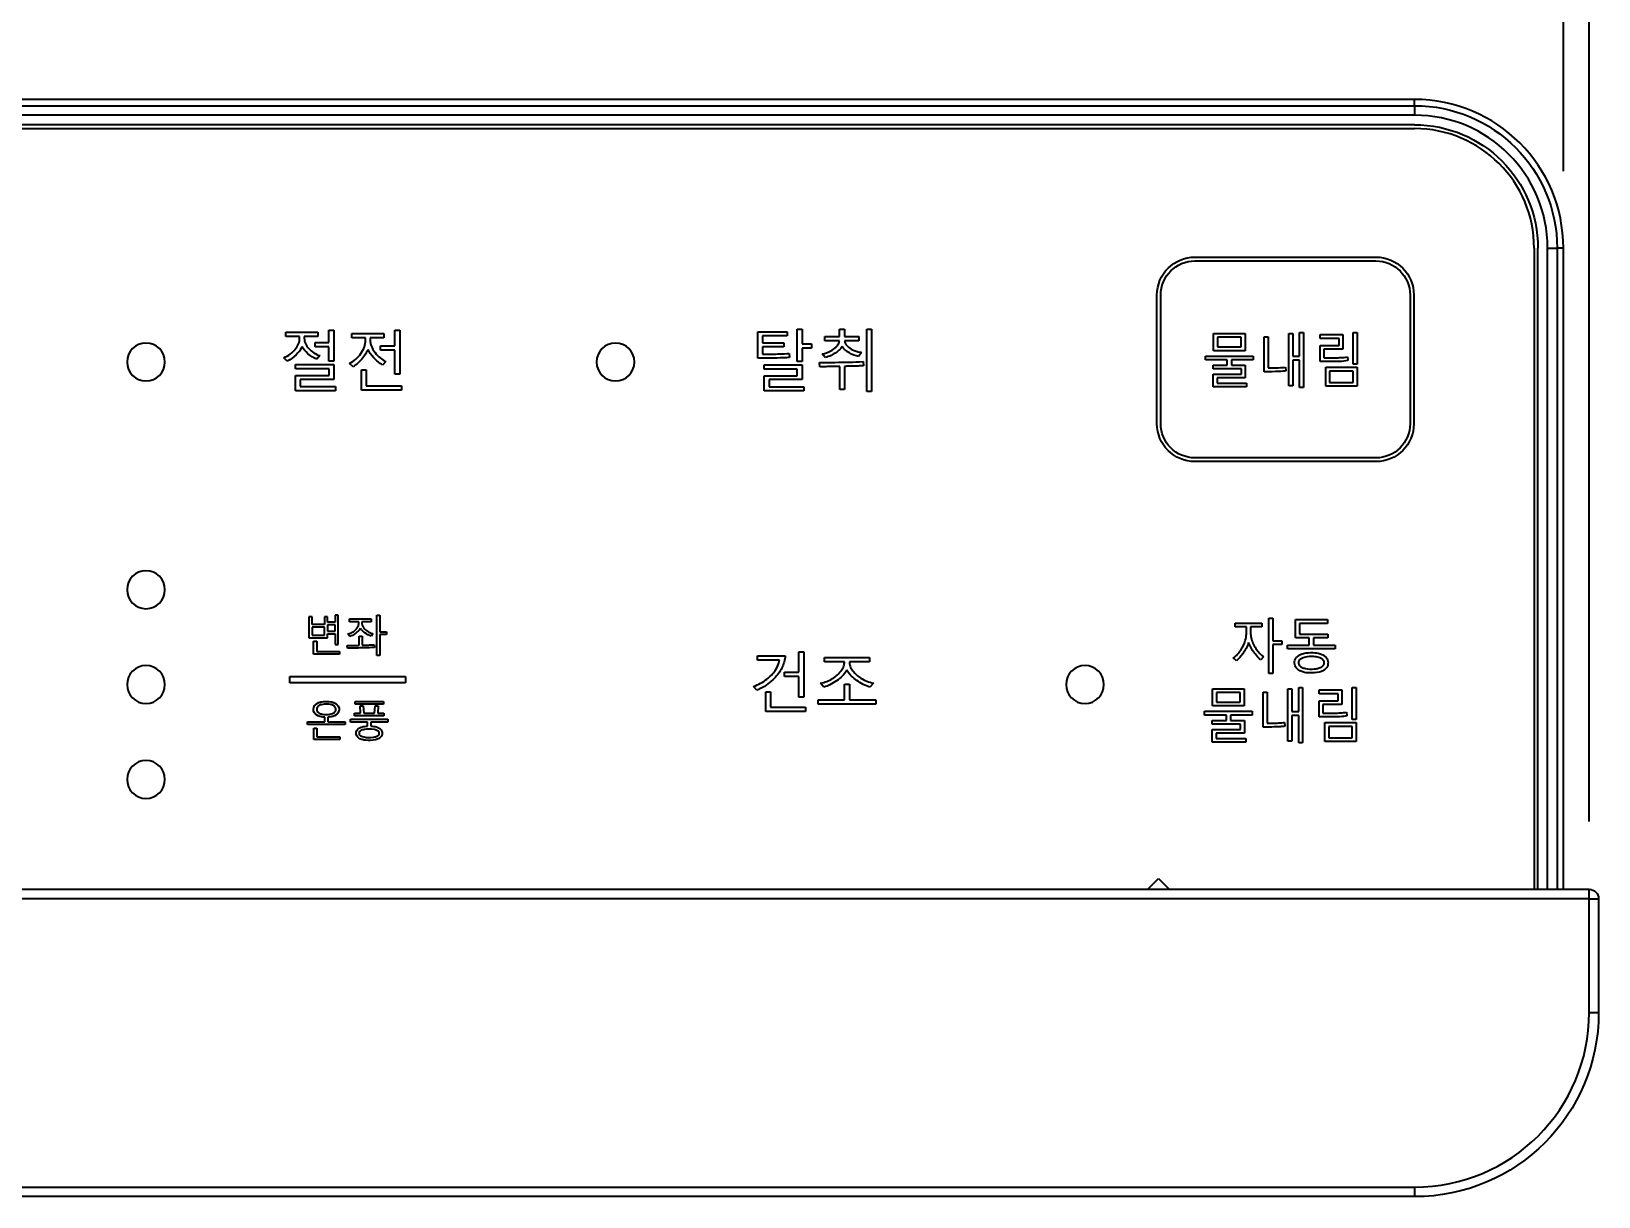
# Model space of a CAD drawing. Header units: millimetres. Extents: x 5 to 3846, y 5 to 2747.
# Drawn here: x 1508.1 to 1590.7, y 1670.7 to 1732.1 of the extents above; entities that cross this region are included whole.
import ezdxf

# ---------------------------------------------------------------- set-up
doc = ezdxf.new("R2010")
doc.units = ezdxf.units.MM
doc.layers.get('0').update_dxf_attribs({"color": 255})
doc.dimstyles.new('ISO-25', dxfattribs={"dimtxt": 2.5, "dimasz": 2.5, "dimexe": 1.25, "dimexo": 0.625, "dimtad": 1, "dimdsep": 46, "dimtxsty": 'Standard', "dimcen": 2.5, "dimadec": 0, "dimazin": 0, "dimtfac": 1, "dimtmove": 0, "dimatfit": 3, "dimfxl": 1, "dimarcsym": 0})

# ---------------------------------------------------------------- blocks, each defined once
blk = doc.blocks.new('*D200')
at = {"color": 3, "lineweight": -2, "transparency": 16777216}
for p, q in [((1358.565, 1690.481), (1358.565, 1805.516)), ((1590.215, 1690.481), (1590.215, 1805.516)), ((1374.815, 1797.391), (1573.965, 1797.391))]:
    blk.add_line(p, q, dxfattribs=at)
at = {"color": 3, "transparency": 16777216}
for points in [[(1374.815, 1800.099), (1374.815, 1794.683), (1358.565, 1797.391)], [(1573.965, 1800.099), (1573.965, 1794.683), (1590.215, 1797.391)]]:
    blk.add_solid(points, dxfattribs=at)
at = {"layer": 'DEFPOINTS', "color": 0, "transparency": 16777216}
for p in [(1590.215, 1797.391), (1358.565, 1686.418), (1590.215, 1686.418)]:
    blk.add_point(p, dxfattribs=at)
at = {"color": 3, "transparency": 16777216, "insert": (1474.39, 1813.641), "char_height": 19.5, "attachment_point": 5}
blk.add_mtext('232', dxfattribs=at)
blk = doc.blocks.new('*D201')
at = {"color": 3, "lineweight": -2, "transparency": 16777216}
for p, q in [((1359.925, 1724.768), (1359.925, 1767.755)), ((1588.855, 1724.768), (1588.855, 1767.755)), ((1376.175, 1759.63), (1572.605, 1759.63))]:
    blk.add_line(p, q, dxfattribs=at)
at = {"color": 3, "transparency": 16777216}
for points in [[(1376.175, 1762.338), (1376.175, 1756.921), (1359.925, 1759.63)], [(1572.605, 1762.338), (1572.605, 1756.921), (1588.855, 1759.63)]]:
    blk.add_solid(points, dxfattribs=at)
at = {"layer": 'DEFPOINTS', "color": 0, "transparency": 16777216}
for p in [(1588.855, 1759.63), (1359.925, 1720.706), (1588.855, 1720.706)]:
    blk.add_point(p, dxfattribs=at)
at = {"color": 3, "transparency": 16777216, "insert": (1474.39, 1775.88), "char_height": 19.5, "attachment_point": 5}
blk.add_mtext('229', dxfattribs=at)

msp = doc.modelspace()

# ---------------------------------------------------------------- linework, layer by layer
at = {"linetype": 'Continuous'}
for p, q in [((1581.015, 1728.546), (1367.765, 1728.546)), ((1581.015, 1728.214), (1581.015, 1728.546)), ((1367.765, 1728.214), (1581.015, 1728.214)), ((1581.015, 1727.714), (1367.765, 1727.714)), ((1581.015, 1728.214), (1581.015, 1727.714)), ((1581.015, 1727.206), (1367.765, 1727.206)), ((1367.765, 1727.006), (1581.015, 1727.006)), ((1569.434, 1720.234), (1578.974, 1720.234)), ((1587.315, 1720.706), (1587.315, 1686.919)), ((1587.515, 1686.919), (1587.515, 1720.706)), ((1588.024, 1686.919), (1588.024, 1720.706)), ((1588.024, 1720.706), (1588.524, 1720.706)), ((1588.524, 1720.706), (1588.524, 1686.919)), ((1588.855, 1720.706), (1588.524, 1720.706)), ((1588.855, 1686.919), (1588.855, 1720.706)), ((1569.434, 1720.034), (1578.974, 1720.034)), ((1567.434, 1711.455), (1567.434, 1718.234)), ((1567.634, 1711.455), (1567.634, 1718.234)), ((1580.774, 1718.234), (1580.774, 1711.455)), ((1580.974, 1718.234), (1580.974, 1711.455)), ((1521.505, 1716.28), (1523.192, 1716.28)), ((1521.505, 1716.053), (1521.505, 1716.28)), ((1522.239, 1716.053), (1521.505, 1716.053)), ((1523.192, 1716.053), (1522.487, 1716.053)), ((1523.192, 1716.28), (1523.192, 1716.053)), ((1523.785, 1715.737), (1523.785, 1716.392)), ((1523.785, 1716.392), (1524.039, 1716.392)), ((1524.039, 1716.392), (1524.039, 1714.752)), ((1524.985, 1716.215), (1526.672, 1716.215)), ((1524.985, 1715.984), (1524.985, 1716.215)), ((1525.712, 1715.984), (1524.985, 1715.984)), ((1526.672, 1715.984), (1525.961, 1715.984)), ((1526.672, 1716.215), (1526.672, 1715.984)), ((1527.265, 1715.564), (1527.265, 1716.392)), ((1527.265, 1716.392), (1527.519, 1716.392)), ((1527.519, 1716.392), (1527.519, 1714.06)), ((1546.39, 1716.3), (1547.94, 1716.3)), ((1546.39, 1714.909), (1546.39, 1716.3)), ((1546.642, 1716.088), (1546.642, 1715.712)), ((1547.94, 1716.088), (1546.642, 1716.088)), ((1547.94, 1716.3), (1547.94, 1716.088)), ((1548.468, 1716.433), (1548.722, 1716.433)), ((1548.468, 1714.732), (1548.468, 1716.433)), ((1548.722, 1716.433), (1548.722, 1715.656)), ((1549.92, 1716.054), (1550.703, 1716.054)), ((1549.92, 1715.828), (1549.92, 1716.054)), ((1550.703, 1716.436), (1550.956, 1716.436)), ((1550.703, 1716.054), (1550.703, 1716.436)), ((1550.956, 1716.436), (1550.956, 1716.054)), ((1550.956, 1716.054), (1551.715, 1716.054)), ((1551.715, 1716.054), (1551.715, 1715.828)), ((1552.135, 1713.155), (1552.135, 1716.433)), ((1552.135, 1716.433), (1552.39, 1716.433)), ((1552.39, 1716.433), (1552.39, 1713.155)), ((1570.41, 1716.214), (1572.08, 1716.214)), ((1570.41, 1715.303), (1570.41, 1716.214)), ((1570.616, 1716.019), (1570.616, 1715.497)), ((1571.872, 1716.019), (1570.616, 1716.019)), ((1571.872, 1715.497), (1571.872, 1716.019)), ((1572.08, 1716.214), (1572.08, 1715.303)), ((1573.078, 1716.031), (1573.287, 1716.031)), ((1573.078, 1714.192), (1573.078, 1716.031)), ((1573.287, 1716.031), (1573.287, 1714.393)), ((1574.385, 1716.211), (1574.595, 1716.211)), ((1574.385, 1713.45), (1574.385, 1716.211)), ((1574.595, 1716.211), (1574.595, 1715.006)), ((1574.952, 1716.269), (1575.161, 1716.269)), ((1574.952, 1715.006), (1574.952, 1716.269)), ((1575.161, 1716.269), (1575.161, 1713.362)), ((1576.027, 1716.149), (1577.237, 1716.149)), ((1576.027, 1715.951), (1576.027, 1716.149)), ((1577.237, 1716.149), (1577.237, 1715.374)), ((1577.78, 1716.269), (1577.99, 1716.269)), ((1577.78, 1714.59), (1577.78, 1716.269)), ((1577.99, 1716.269), (1577.99, 1714.59)), ((1523.053, 1715.737), (1523.785, 1715.737)), ((1523.053, 1715.508), (1523.053, 1715.737)), ((1523.785, 1715.508), (1523.053, 1715.508)), ((1523.785, 1714.752), (1523.785, 1715.508)), ((1526.499, 1715.564), (1527.265, 1715.564)), ((1526.499, 1715.337), (1526.499, 1715.564)), ((1527.265, 1715.337), (1526.499, 1715.337)), ((1527.265, 1714.06), (1527.265, 1715.337)), ((1546.642, 1715.712), (1547.772, 1715.712)), ((1546.642, 1715.503), (1546.642, 1715.124)), ((1547.772, 1715.503), (1546.642, 1715.503)), ((1547.772, 1715.712), (1547.772, 1715.503)), ((1548.04, 1715.155), (1548.057, 1714.948)), ((1548.722, 1715.656), (1549.216, 1715.656)), ((1548.722, 1715.43), (1548.722, 1714.732)), ((1549.216, 1715.43), (1548.722, 1715.43)), ((1549.216, 1715.656), (1549.216, 1715.43)), ((1549.95, 1714.942), (1549.787, 1715.141)), ((1550.693, 1715.828), (1549.92, 1715.828)), ((1551.715, 1715.828), (1550.963, 1715.828)), ((1551.855, 1715.215), (1551.7, 1715.002)), ((1572.08, 1715.303), (1570.41, 1715.303)), ((1570.616, 1715.497), (1571.872, 1715.497)), ((1577.03, 1715.951), (1576.027, 1715.951)), ((1576.027, 1715.569), (1577.03, 1715.569)), ((1576.027, 1714.728), (1576.027, 1715.569)), ((1576.233, 1715.374), (1576.233, 1714.929)), ((1577.237, 1715.374), (1576.233, 1715.374)), ((1577.03, 1715.569), (1577.03, 1715.951)), ((1521.585, 1714.752), (1521.405, 1714.924)), ((1522.02, 1714.579), (1524.039, 1714.579)), ((1522.02, 1714.353), (1522.02, 1714.579)), ((1523.789, 1714.353), (1522.02, 1714.353)), ((1523.308, 1715.044), (1523.138, 1714.85)), ((1524.039, 1714.752), (1523.785, 1714.752)), ((1523.789, 1714.001), (1523.789, 1714.353)), ((1524.039, 1714.579), (1524.039, 1713.782)), ((1525.058, 1714.46), (1524.875, 1714.634)), ((1526.781, 1714.728), (1526.611, 1714.545)), ((1546.735, 1714.55), (1548.722, 1714.55)), ((1546.735, 1714.335), (1546.735, 1714.55)), ((1548.472, 1714.335), (1546.735, 1714.335)), ((1548.722, 1714.732), (1548.468, 1714.732)), ((1548.472, 1713.983), (1548.472, 1714.335)), ((1548.722, 1714.55), (1548.722, 1713.78)), ((1549.665, 1714.457), (1549.641, 1714.679)), ((1550.71, 1713.249), (1550.71, 1714.47)), ((1550.963, 1714.477), (1550.963, 1713.249)), ((1551.945, 1714.726), (1551.958, 1714.508)), ((1569.99, 1715.022), (1572.503, 1715.022)), ((1569.99, 1714.828), (1569.99, 1715.022)), ((1571.14, 1714.828), (1569.99, 1714.828)), ((1570.401, 1714.531), (1571.14, 1714.531)), ((1570.401, 1714.34), (1570.401, 1714.531)), ((1571.882, 1714.34), (1570.401, 1714.34)), ((1571.14, 1714.531), (1571.14, 1714.828)), ((1571.353, 1714.828), (1571.353, 1714.531)), ((1572.503, 1714.828), (1571.353, 1714.828)), ((1571.353, 1714.531), (1572.088, 1714.531)), ((1571.882, 1714.06), (1571.882, 1714.34)), ((1572.088, 1714.531), (1572.088, 1713.877)), ((1572.503, 1715.022), (1572.503, 1714.828)), ((1574.209, 1714.435), (1574.23, 1714.241)), ((1574.595, 1715.006), (1574.952, 1715.006)), ((1574.595, 1714.805), (1574.595, 1713.45)), ((1574.952, 1714.805), (1574.595, 1714.805)), ((1574.952, 1713.362), (1574.952, 1714.805)), ((1576.326, 1714.429), (1577.99, 1714.429)), ((1576.326, 1713.429), (1576.326, 1714.429)), ((1577.47, 1714.979), (1577.489, 1714.778)), ((1577.99, 1714.59), (1577.78, 1714.59)), ((1577.99, 1714.429), (1577.99, 1713.429)), ((1522.02, 1714.001), (1523.789, 1714.001)), ((1522.02, 1713.19), (1522.02, 1714.001)), ((1522.272, 1713.782), (1522.272, 1713.417)), ((1524.039, 1713.782), (1522.272, 1713.782)), ((1525.5, 1714.293), (1525.755, 1714.293)), ((1525.5, 1713.221), (1525.5, 1714.293)), ((1525.755, 1714.293), (1525.755, 1713.443)), ((1527.519, 1714.06), (1527.265, 1714.06)), ((1546.735, 1713.983), (1548.472, 1713.983)), ((1546.735, 1713.193), (1546.735, 1713.983)), ((1546.985, 1713.78), (1546.985, 1713.405)), ((1548.722, 1713.78), (1546.985, 1713.78)), ((1570.401, 1714.06), (1571.882, 1714.06)), ((1570.401, 1713.395), (1570.401, 1714.06)), ((1570.608, 1713.877), (1570.608, 1713.586)), ((1572.088, 1713.877), (1570.608, 1713.877)), ((1570.608, 1713.586), (1572.16, 1713.586)), ((1572.16, 1713.586), (1572.16, 1713.395)), ((1576.535, 1714.228), (1576.535, 1713.63)), ((1577.78, 1714.228), (1576.535, 1714.228)), ((1576.535, 1713.63), (1577.78, 1713.63)), ((1577.78, 1713.63), (1577.78, 1714.228)), ((1524.128, 1713.19), (1522.02, 1713.19)), ((1522.272, 1713.417), (1524.128, 1713.417)), ((1524.128, 1713.417), (1524.128, 1713.19)), ((1527.605, 1713.221), (1525.5, 1713.221)), ((1525.755, 1713.443), (1527.605, 1713.443)), ((1527.605, 1713.443), (1527.605, 1713.221)), ((1548.81, 1713.193), (1546.735, 1713.193)), ((1546.985, 1713.405), (1548.81, 1713.405)), ((1548.81, 1713.405), (1548.81, 1713.193)), ((1550.963, 1713.249), (1550.71, 1713.249)), ((1552.39, 1713.155), (1552.135, 1713.155)), ((1572.16, 1713.395), (1570.401, 1713.395)), ((1574.595, 1713.45), (1574.385, 1713.45)), ((1575.161, 1713.362), (1574.952, 1713.362)), ((1577.99, 1713.429), (1576.326, 1713.429)), ((1578.974, 1709.655), (1569.434, 1709.655)), ((1578.974, 1709.455), (1569.434, 1709.455)), ((1522.892, 1701.269), (1522.729, 1701.269)), ((1522.729, 1701.269), (1522.729, 1700.165)), ((1522.892, 1700.876), (1522.892, 1701.269)), ((1523.715, 1701.269), (1523.552, 1701.269)), ((1523.552, 1701.269), (1523.552, 1700.876)), ((1523.715, 1700.998), (1523.715, 1701.269)), ((1524.276, 1701.369), (1524.11, 1701.369)), ((1524.11, 1701.369), (1524.11, 1700.998)), ((1524.276, 1699.814), (1524.276, 1701.369)), ((1524.874, 1701.013), (1524.874, 1701.163)), ((1524.874, 1701.163), (1526.016, 1701.163)), ((1526.016, 1701.163), (1526.016, 1701.013)), ((1526.308, 1701.369), (1526.472, 1701.369)), ((1526.308, 1699.239), (1526.308, 1701.369)), ((1526.472, 1701.369), (1526.472, 1700.491)), ((1573.336, 1698.292), (1573.336, 1701.2)), ((1573.336, 1701.2), (1573.545, 1701.2)), ((1573.545, 1701.2), (1573.545, 1700.018)), ((1574.732, 1701.132), (1576.414, 1701.132)), ((1574.732, 1700.162), (1574.732, 1701.132)), ((1576.414, 1701.132), (1576.414, 1700.931)), ((1523.552, 1700.876), (1522.892, 1700.876)), ((1523.552, 1700.728), (1522.892, 1700.728)), ((1522.892, 1700.728), (1522.892, 1700.313)), ((1522.892, 1700.313), (1523.552, 1700.313)), ((1523.552, 1700.313), (1523.552, 1700.728)), ((1524.11, 1700.998), (1523.715, 1700.998)), ((1523.715, 1700.851), (1523.715, 1700.528)), ((1524.11, 1700.851), (1523.715, 1700.851)), ((1523.715, 1700.528), (1524.11, 1700.528)), ((1523.715, 1700.165), (1523.715, 1700.381)), ((1523.715, 1700.381), (1524.11, 1700.381)), ((1524.11, 1700.528), (1524.11, 1700.851)), ((1524.11, 1700.381), (1524.11, 1699.814)), ((1524.884, 1700.24), (1524.786, 1700.374)), ((1525.365, 1701.013), (1524.874, 1701.013)), ((1526.016, 1701.013), (1525.526, 1701.013)), ((1526.104, 1700.392), (1526.016, 1700.26)), ((1526.472, 1700.491), (1526.821, 1700.491)), ((1526.472, 1700.344), (1526.472, 1699.239)), ((1526.821, 1700.344), (1526.472, 1700.344)), ((1526.821, 1700.491), (1526.821, 1700.344)), ((1571.556, 1700.746), (1571.556, 1700.946)), ((1571.556, 1700.946), (1572.953, 1700.946)), ((1572.157, 1700.746), (1571.556, 1700.746)), ((1572.953, 1700.746), (1572.363, 1700.746)), ((1572.953, 1700.946), (1572.953, 1700.746)), ((1574.946, 1700.931), (1574.946, 1700.363)), ((1576.414, 1700.931), (1574.946, 1700.931)), ((1574.946, 1700.363), (1576.446, 1700.363)), ((1576.446, 1700.363), (1576.446, 1700.162)), ((1522.729, 1700.165), (1523.715, 1700.165)), ((1522.976, 1699.99), (1523.141, 1699.99)), ((1522.976, 1699.3), (1522.976, 1699.99)), ((1523.141, 1699.99), (1523.141, 1699.447)), ((1523.141, 1699.447), (1524.343, 1699.447)), ((1524.11, 1699.814), (1524.276, 1699.814)), ((1524.343, 1699.447), (1524.343, 1699.3)), ((1524.757, 1699.624), (1524.738, 1699.771)), ((1525.374, 1700.264), (1525.539, 1700.264)), ((1525.374, 1699.775), (1525.374, 1700.264)), ((1525.539, 1700.264), (1525.539, 1699.779)), ((1526.172, 1699.807), (1526.179, 1699.665)), ((1573.545, 1700.018), (1574.014, 1700.018)), ((1573.545, 1699.817), (1573.545, 1698.292)), ((1574.014, 1699.817), (1573.545, 1699.817)), ((1574.014, 1700.018), (1574.014, 1699.817)), ((1574.313, 1699.785), (1575.462, 1699.785)), ((1574.313, 1699.585), (1574.313, 1699.785)), ((1576.825, 1699.585), (1574.313, 1699.585)), ((1575.462, 1700.162), (1574.732, 1700.162)), ((1575.462, 1699.785), (1575.462, 1700.162)), ((1575.676, 1700.162), (1575.676, 1699.785)), ((1576.446, 1700.162), (1575.676, 1700.162)), ((1575.676, 1699.785), (1576.825, 1699.785)), ((1576.825, 1699.785), (1576.825, 1699.585)), ((1524.343, 1699.3), (1522.976, 1699.3)), ((1526.472, 1699.239), (1526.308, 1699.239)), ((1546.384, 1699.224), (1547.838, 1699.224)), ((1546.384, 1698.998), (1546.384, 1699.224)), ((1547.539, 1698.998), (1546.384, 1698.998)), ((1548.562, 1698.36), (1548.562, 1699.433)), ((1548.562, 1699.433), (1548.817, 1699.433)), ((1548.817, 1699.433), (1548.817, 1697.035)), ((1549.91, 1698.904), (1549.91, 1699.13)), ((1549.91, 1699.13), (1552.274, 1699.13)), ((1550.96, 1698.904), (1549.91, 1698.904)), ((1552.274, 1698.904), (1551.221, 1698.904)), ((1552.274, 1699.13), (1552.274, 1698.904)), ((1571.617, 1698.961), (1571.455, 1699.11)), ((1573.054, 1699.171), (1572.908, 1699.002)), ((1521.725, 1698.14), (1527.825, 1698.14)), ((1521.725, 1697.792), (1521.725, 1698.14)), ((1527.825, 1697.792), (1521.725, 1697.792)), ((1527.825, 1698.14), (1527.825, 1697.792)), ((1547.807, 1698.36), (1548.562, 1698.36)), ((1547.807, 1698.134), (1547.807, 1698.36)), ((1548.562, 1698.134), (1547.807, 1698.134)), ((1548.562, 1697.035), (1548.562, 1698.134)), ((1573.545, 1698.292), (1573.336, 1698.292)), ((1546.338, 1697.404), (1546.168, 1697.61)), ((1546.808, 1697.317), (1547.062, 1697.317)), ((1546.808, 1696.284), (1546.808, 1697.317)), ((1547.062, 1697.317), (1547.062, 1696.514)), ((1548.817, 1697.035), (1548.562, 1697.035)), ((1549.88, 1697.567), (1549.701, 1697.776)), ((1550.963, 1697.723), (1551.221, 1697.723)), ((1550.963, 1696.896), (1550.963, 1697.723)), ((1551.221, 1697.723), (1551.221, 1696.896)), ((1552.483, 1697.779), (1552.304, 1697.57)), ((1570.36, 1697.487), (1572.03, 1697.487)), ((1570.36, 1696.577), (1570.36, 1697.487)), ((1570.566, 1697.293), (1570.566, 1696.771)), ((1571.822, 1697.293), (1570.566, 1697.293)), ((1571.822, 1696.771), (1571.822, 1697.293)), ((1572.03, 1697.487), (1572.03, 1696.577)), ((1573.028, 1697.305), (1573.237, 1697.305)), ((1573.028, 1695.466), (1573.028, 1697.305)), ((1573.237, 1697.305), (1573.237, 1695.666)), ((1574.335, 1694.724), (1574.335, 1697.485)), ((1574.335, 1697.485), (1574.545, 1697.485)), ((1574.545, 1697.485), (1574.545, 1696.28)), ((1574.902, 1697.543), (1575.111, 1697.543)), ((1574.902, 1696.28), (1574.902, 1697.543)), ((1575.111, 1697.543), (1575.111, 1694.635)), ((1575.977, 1697.225), (1575.977, 1697.422)), ((1575.977, 1697.422), (1577.186, 1697.422)), ((1576.98, 1697.225), (1575.977, 1697.225)), ((1576.98, 1696.842), (1576.98, 1697.225)), ((1577.186, 1697.422), (1577.186, 1696.648)), ((1577.73, 1697.543), (1577.94, 1697.543)), ((1577.73, 1695.864), (1577.73, 1697.543)), ((1577.94, 1697.543), (1577.94, 1695.864)), ((1525.133, 1696.204), (1525.451, 1696.204)), ((1525.133, 1696.062), (1525.133, 1696.204)), ((1525.159, 1696.668), (1525.159, 1696.815)), ((1525.159, 1696.815), (1526.652, 1696.815)), ((1526.652, 1696.668), (1525.159, 1696.668)), ((1525.431, 1696.591), (1525.593, 1696.591)), ((1525.451, 1696.204), (1525.431, 1696.591)), ((1525.593, 1696.591), (1525.616, 1696.204)), ((1525.616, 1696.204), (1526.195, 1696.204)), ((1526.195, 1696.204), (1526.218, 1696.591)), ((1526.218, 1696.591), (1526.38, 1696.591)), ((1526.38, 1696.591), (1526.36, 1696.204)), ((1526.36, 1696.204), (1526.678, 1696.204)), ((1526.652, 1696.815), (1526.652, 1696.668)), ((1526.678, 1696.204), (1526.678, 1696.062)), ((1548.91, 1696.284), (1546.808, 1696.284)), ((1547.062, 1696.514), (1548.91, 1696.514)), ((1548.91, 1696.514), (1548.91, 1696.284)), ((1549.571, 1696.896), (1550.963, 1696.896)), ((1549.571, 1696.673), (1549.571, 1696.896)), ((1552.613, 1696.673), (1549.571, 1696.673)), ((1551.221, 1696.896), (1552.613, 1696.896)), ((1552.613, 1696.896), (1552.613, 1696.673)), ((1569.94, 1696.296), (1572.452, 1696.296)), ((1569.94, 1696.102), (1569.94, 1696.296)), ((1572.03, 1696.577), (1570.36, 1696.577)), ((1570.566, 1696.771), (1571.822, 1696.771)), ((1572.452, 1696.296), (1572.452, 1696.102)), ((1574.545, 1696.28), (1574.902, 1696.28)), ((1575.977, 1696.002), (1575.977, 1696.842)), ((1575.977, 1696.842), (1576.98, 1696.842)), ((1576.183, 1696.648), (1576.183, 1696.203)), ((1577.186, 1696.648), (1576.183, 1696.648)), ((1577.42, 1696.253), (1577.439, 1696.052)), ((1522.657, 1695.596), (1522.657, 1695.743)), ((1522.657, 1695.743), (1523.561, 1695.743)), ((1524.633, 1695.596), (1522.657, 1695.596)), ((1522.98, 1695.408), (1523.145, 1695.408)), ((1522.98, 1694.811), (1522.98, 1695.408)), ((1523.145, 1695.408), (1523.145, 1694.958)), ((1523.561, 1695.743), (1523.561, 1695.989)), ((1523.729, 1695.989), (1523.729, 1695.743)), ((1523.729, 1695.743), (1524.633, 1695.743)), ((1524.633, 1695.743), (1524.633, 1695.596)), ((1524.918, 1695.874), (1526.893, 1695.874)), ((1524.918, 1695.725), (1524.918, 1695.874)), ((1525.822, 1695.725), (1524.918, 1695.725)), ((1526.678, 1696.062), (1525.133, 1696.062)), ((1525.822, 1695.516), (1525.822, 1695.725)), ((1525.989, 1695.725), (1525.989, 1695.516)), ((1526.893, 1695.725), (1525.989, 1695.725)), ((1526.893, 1695.874), (1526.893, 1695.725)), ((1571.09, 1696.102), (1569.94, 1696.102)), ((1570.351, 1695.614), (1570.351, 1695.805)), ((1570.351, 1695.805), (1571.09, 1695.805)), ((1571.832, 1695.614), (1570.351, 1695.614)), ((1570.351, 1694.669), (1570.351, 1695.334)), ((1570.351, 1695.334), (1571.832, 1695.334)), ((1571.09, 1695.805), (1571.09, 1696.102)), ((1571.303, 1696.102), (1571.303, 1695.805)), ((1572.452, 1696.102), (1571.303, 1696.102)), ((1571.303, 1695.805), (1572.038, 1695.805)), ((1571.832, 1695.334), (1571.832, 1695.614)), ((1572.038, 1695.805), (1572.038, 1695.151)), ((1574.159, 1695.709), (1574.18, 1695.514)), ((1574.902, 1696.079), (1574.545, 1696.079)), ((1574.545, 1696.079), (1574.545, 1694.724)), ((1574.902, 1694.635), (1574.902, 1696.079)), ((1576.276, 1694.703), (1576.276, 1695.703)), ((1576.276, 1695.703), (1577.94, 1695.703)), ((1576.485, 1695.502), (1576.485, 1694.904)), ((1577.73, 1695.502), (1576.485, 1695.502)), ((1577.94, 1695.864), (1577.73, 1695.864)), ((1577.73, 1694.904), (1577.73, 1695.502)), ((1577.94, 1695.703), (1577.94, 1694.703)), ((1524.353, 1694.811), (1522.98, 1694.811)), ((1523.145, 1694.958), (1524.353, 1694.958)), ((1524.353, 1694.958), (1524.353, 1694.811)), ((1572.11, 1694.669), (1570.351, 1694.669)), ((1570.558, 1695.151), (1570.558, 1694.86)), ((1572.038, 1695.151), (1570.558, 1695.151)), ((1570.558, 1694.86), (1572.11, 1694.86)), ((1572.11, 1694.86), (1572.11, 1694.669)), ((1574.545, 1694.724), (1574.335, 1694.724)), ((1575.111, 1694.635), (1574.902, 1694.635)), ((1577.94, 1694.703), (1576.276, 1694.703)), ((1576.485, 1694.904), (1577.73, 1694.904)), ((1566.969, 1686.943), (1567.516, 1687.49)), ((1567.516, 1687.49), (1568.063, 1686.943)), ((1358.565, 1686.918), (1590.215, 1686.918)), ((1590.215, 1686.418), (1358.565, 1686.418)), ((1566.995, 1686.918), (1566.969, 1686.943)), ((1568.063, 1686.943), (1568.037, 1686.918)), ((1590.215, 1686.418), (1590.215, 1686.918)), ((1590.215, 1680.418), (1590.215, 1686.418)), ((1590.215, 1686.418), (1590.715, 1686.418)), ((1590.715, 1686.418), (1590.715, 1680.418)), ((1590.215, 1680.418), (1590.715, 1680.418)), ((1367.765, 1671.218), (1581.015, 1671.218)), ((1581.015, 1670.718), (1367.765, 1670.718)), ((1581.015, 1671.218), (1581.015, 1670.718))]:
    msp.add_line(p, q, dxfattribs=at)
at = {"linetype": 'Continuous', "extrusion": (0, 0, -1)}
for centre in [(-1514.14, 1714.706), (-1538.89, 1714.706), (-1514.14, 1702.706), (-1514.14, 1697.706), (-1563.64, 1697.706), (-1514.14, 1692.706)]:
    msp.add_circle(centre, 1, dxfattribs=at)
at = {"linetype": 'Continuous'}
for centre, radius, start, end in [((1581.015, 1720.706), 7.84, 0, 90), ((1581.015, 1720.706), 7.009, 0, 90), ((1581.015, 1720.706), 6.3, 0, 90), ((1581.015, 1680.418), 9.2, 270, 0)]:
    msp.add_arc(centre, radius, start, end, dxfattribs=at)
at = {"linetype": 'Continuous', "extrusion": (0, 0, -1)}
for centre, radius, start, end in [((-1581.015, 1720.706), 7.509, 90, 180), ((-1581.015, 1720.706), 6.5, 90, 180), ((-1569.434, 1718.234), 2, 0, 90), ((-1578.974, 1718.234), 2, 90, 180), ((-1569.434, 1718.234), 1.8, 0, 90), ((-1578.974, 1718.234), 1.8, 90, 180), ((-1569.434, 1711.455), 2, 270, 0), ((-1569.434, 1711.455), 1.8, 270, 0), ((-1578.974, 1711.455), 1.8, 180, 270), ((-1578.974, 1711.455), 2, 180, 270), ((-1590.215, 1686.418), 0.5, 90, 180), ((-1581.015, 1680.418), 9.7, 180, 270)]:
    msp.add_arc(centre, radius, start, end, dxfattribs=at)
at = {"linetype": 'Continuous'}
for points, knots in [([(1521.405, 1714.924), (1521.66, 1715.043), (1521.862, 1715.196), (1522.163, 1715.568), (1522.239, 1715.763), (1522.239, 1715.996), (1522.239, 1716.025), (1522.239, 1716.053)], [0, 0, 0, 0, 0.467023, 0.467023, 0.933864, 0.933864, 1, 1, 1, 1]), ([(1522.487, 1716.053), (1522.487, 1716.025), (1522.487, 1715.996), (1522.487, 1715.766), (1522.567, 1715.581), (1522.888, 1715.243), (1523.081, 1715.12), (1523.308, 1715.044)], [0, 0, 0, 0, 0.067248, 0.067248, 0.534526, 0.534526, 1, 1, 1, 1]), ([(1524.875, 1714.634), (1525.108, 1714.752), (1525.306, 1714.927), (1525.631, 1715.391), (1525.712, 1715.625), (1525.712, 1715.903), (1525.712, 1715.944), (1525.712, 1715.984)], [0, 0, 0, 0, 0.460873, 0.460873, 0.921746, 0.921746, 1, 1, 1, 1]), ([(1525.961, 1715.984), (1525.961, 1715.944), (1525.961, 1715.903), (1525.961, 1715.646), (1526.045, 1715.426), (1526.383, 1714.986), (1526.572, 1714.827), (1526.781, 1714.728)], [0, 0, 0, 0, 0.084902, 0.084902, 0.542034, 0.542034, 1, 1, 1, 1]), ([(1523.138, 1714.85), (1522.98, 1714.92), (1522.827, 1715.017), (1522.533, 1715.267), (1522.428, 1715.389), (1522.365, 1715.508)], [0, 0, 0, 0, 0.499463, 0.499463, 1, 1, 1, 1]), ([(1525.845, 1715.358), (1525.781, 1715.208), (1525.672, 1715.042), (1525.362, 1714.678), (1525.209, 1714.545), (1525.058, 1714.46)], [0, 0, 0, 0, 0.499061, 0.499061, 1, 1, 1, 1]), ([(1526.611, 1714.545), (1526.449, 1714.645), (1526.296, 1714.773), (1526.007, 1715.086), (1525.904, 1715.23), (1525.845, 1715.358)], [0, 0, 0, 0, 0.499494, 0.499494, 1, 1, 1, 1]), ([(1546.642, 1715.124), (1546.789, 1715.124), (1546.937, 1715.124), (1547.244, 1715.126), (1547.403, 1715.128), (1547.721, 1715.137), (1547.881, 1715.143), (1548.04, 1715.155)], [0, 0, 0, 0, 0.316278, 0.316278, 0.657983, 0.657983, 1, 1, 1, 1]), ([(1549.787, 1715.141), (1549.943, 1715.164), (1550.097, 1715.212), (1550.337, 1715.341), (1550.433, 1715.408), (1550.561, 1715.538), (1550.604, 1715.592), (1550.664, 1715.705), (1550.685, 1715.766), (1550.693, 1715.828)], [0, 0, 0, 0, 0.393389, 0.393389, 0.679789, 0.679789, 0.845673, 0.845673, 1, 1, 1, 1]), ([(1550.83, 1715.52), (1550.792, 1715.446), (1550.733, 1715.382), (1550.547, 1715.216), (1550.404, 1715.127), (1550.157, 1715.009), (1550.055, 1714.97), (1549.95, 1714.942)], [0, 0, 0, 0, 0.234642, 0.234642, 0.698684, 0.698684, 1, 1, 1, 1]), ([(1551.7, 1715.002), (1551.531, 1715.033), (1551.366, 1715.097), (1551.145, 1715.226), (1551.074, 1715.273), (1550.94, 1715.381), (1550.875, 1715.445), (1550.83, 1715.52)], [0, 0, 0, 0, 0.500953, 0.500953, 0.744018, 0.744018, 1, 1, 1, 1]), ([(1550.963, 1715.828), (1550.97, 1715.772), (1550.989, 1715.718), (1551.042, 1715.621), (1551.077, 1715.577), (1551.191, 1715.462), (1551.281, 1715.401), (1551.505, 1715.286), (1551.65, 1715.245), (1551.815, 1715.22), (1551.835, 1715.217), (1551.855, 1715.215)], [0, 0, 0, 0, 0.144987, 0.144987, 0.288061, 0.288061, 0.56422, 0.56422, 0.947456, 0.947456, 1, 1, 1, 1]), ([(1548.057, 1714.948), (1547.95, 1714.936), (1547.842, 1714.931), (1547.51, 1714.918), (1547.286, 1714.914), (1546.838, 1714.909), (1546.614, 1714.909), (1546.39, 1714.909)], [0, 0, 0, 0, 0.194327, 0.194327, 0.597078, 0.597078, 1, 1, 1, 1]), ([(1549.641, 1714.679), (1549.911, 1714.679), (1550.181, 1714.683), (1550.7, 1714.691), (1550.949, 1714.695), (1551.447, 1714.706), (1551.696, 1714.711), (1551.945, 1714.726)], [0, 0, 0, 0, 0.351746, 0.351746, 0.675831, 0.675831, 1, 1, 1, 1]), ([(1550.71, 1714.47), (1550.574, 1714.468), (1550.438, 1714.466), (1550.196, 1714.462), (1550.09, 1714.461), (1549.877, 1714.458), (1549.771, 1714.456), (1549.665, 1714.457)], [0, 0, 0, 0, 0.389651, 0.389651, 0.694819, 0.694819, 1, 1, 1, 1]), ([(1551.958, 1714.508), (1551.892, 1714.504), (1551.825, 1714.5), (1551.68, 1714.494), (1551.601, 1714.491), (1551.419, 1714.485), (1551.315, 1714.483), (1551.129, 1714.479), (1551.046, 1714.478), (1550.963, 1714.477)], [0, 0, 0, 0, 0.20028, 0.20028, 0.43803, 0.43803, 0.749976, 0.749976, 1, 1, 1, 1]), ([(1577.489, 1714.778), (1577.349, 1714.754), (1577.213, 1714.74), (1576.95, 1714.731), (1576.599, 1714.728), (1576.027, 1714.728)], [0, 0, 0, 0, 0.498999, 0.498999, 1, 1, 1, 1]), ([(1576.233, 1714.929), (1576.689, 1714.929), (1576.981, 1714.932), (1577.241, 1714.941), (1577.36, 1714.956), (1577.47, 1714.979)], [0, 0, 0, 0, 0.498947, 0.498947, 1, 1, 1, 1]), ([(1524.786, 1700.374), (1524.87, 1700.393), (1524.953, 1700.424), (1525.112, 1700.516), (1525.187, 1700.585), (1525.283, 1700.707), (1525.315, 1700.756), (1525.36, 1700.863), (1525.365, 1700.923), (1525.365, 1700.992), (1525.365, 1701.003), (1525.365, 1701.013)], [0, 0, 0, 0, 0.276133, 0.276133, 0.5932, 0.5932, 0.77615, 0.77615, 0.966288, 0.966288, 1, 1, 1, 1]), ([(1525.449, 1700.681), (1525.417, 1700.618), (1525.369, 1700.563), (1525.268, 1700.465), (1525.213, 1700.421), (1525.072, 1700.322), (1524.981, 1700.272), (1524.884, 1700.24)], [0, 0, 0, 0, 0.292635, 0.292635, 0.579294, 0.579294, 1, 1, 1, 1]), ([(1526.016, 1700.26), (1525.895, 1700.295), (1525.78, 1700.356), (1525.634, 1700.464), (1525.591, 1700.5), (1525.512, 1700.582), (1525.476, 1700.629), (1525.449, 1700.681)], [0, 0, 0, 0, 0.527495, 0.527495, 0.758096, 0.758096, 1, 1, 1, 1]), ([(1525.526, 1701.013), (1525.526, 1700.958), (1525.522, 1700.901), (1525.556, 1700.796), (1525.586, 1700.747), (1525.676, 1700.627), (1525.746, 1700.558), (1525.901, 1700.459), (1525.985, 1700.424), (1526.082, 1700.397), (1526.093, 1700.395), (1526.104, 1700.392)], [0, 0, 0, 0, 0.18066, 0.18066, 0.36241, 0.36241, 0.673364, 0.673364, 0.963146, 0.963146, 1, 1, 1, 1]), ([(1571.455, 1699.11), (1571.609, 1699.219), (1571.741, 1699.363), (1571.949, 1699.675), (1572.034, 1699.846), (1572.09, 1700.024), (1572.162, 1700.255), (1572.157, 1700.504), (1572.157, 1700.746)], [0, 0, 0, 0, 0.305469, 0.305469, 0.606339, 0.606339, 0.606339, 1, 1, 1, 1]), ([(1572.363, 1700.746), (1572.363, 1700.529), (1572.355, 1700.305), (1572.47, 1699.902), (1572.567, 1699.717), (1572.786, 1699.406), (1572.91, 1699.274), (1573.054, 1699.171)], [0, 0, 0, 0, 0.36439, 0.36439, 0.7042, 0.7042, 1, 1, 1, 1]), ([(1524.738, 1699.771), (1524.805, 1699.769), (1524.872, 1699.769), (1525.012, 1699.769), (1525.084, 1699.77), (1525.229, 1699.772), (1525.302, 1699.773), (1525.374, 1699.775)], [0, 0, 0, 0, 0.315999, 0.315999, 0.657982, 0.657982, 1, 1, 1, 1]), ([(1526.179, 1699.665), (1526.004, 1699.65), (1525.828, 1699.647), (1525.504, 1699.637), (1525.354, 1699.634), (1525.056, 1699.627), (1524.907, 1699.624), (1524.757, 1699.624)], [0, 0, 0, 0, 0.370209, 0.370209, 0.685089, 0.685089, 1, 1, 1, 1]), ([(1525.539, 1699.779), (1525.615, 1699.781), (1525.691, 1699.783), (1525.835, 1699.788), (1525.902, 1699.791), (1526.037, 1699.797), (1526.105, 1699.801), (1526.172, 1699.807)], [0, 0, 0, 0, 0.361005, 0.361005, 0.680425, 0.680425, 1, 1, 1, 1]), ([(1572.266, 1699.924), (1572.237, 1699.814), (1572.188, 1699.71), (1572.078, 1699.512), (1572.017, 1699.417), (1571.853, 1699.193), (1571.742, 1699.068), (1571.617, 1698.961)], [0, 0, 0, 0, 0.290728, 0.290728, 0.577987, 0.577987, 1, 1, 1, 1]), ([(1572.908, 1699.002), (1572.822, 1699.072), (1572.744, 1699.152), (1572.601, 1699.32), (1572.535, 1699.409), (1572.389, 1699.633), (1572.311, 1699.774), (1572.266, 1699.924)], [0, 0, 0, 0, 0.292241, 0.292241, 0.583339, 0.583339, 1, 1, 1, 1]), ([(1546.168, 1697.61), (1546.418, 1697.699), (1546.658, 1697.828), (1547.035, 1698.123), (1547.19, 1698.279), (1547.419, 1698.619), (1547.5, 1698.806), (1547.539, 1698.998)], [0, 0, 0, 0, 0.393187, 0.393187, 0.709393, 0.709393, 1, 1, 1, 1]), ([(1547.838, 1699.224), (1547.813, 1699.002), (1547.751, 1698.782), (1547.557, 1698.38), (1547.422, 1698.196), (1547.058, 1697.818), (1546.807, 1697.638), (1546.473, 1697.465), (1546.406, 1697.434), (1546.338, 1697.404)], [0, 0, 0, 0, 0.27151, 0.27151, 0.542782, 0.542782, 0.910419, 0.910419, 1, 1, 1, 1]), ([(1549.701, 1697.776), (1549.922, 1697.821), (1550.142, 1697.901), (1550.517, 1698.135), (1550.679, 1698.289), (1550.854, 1698.534), (1550.898, 1698.611), (1550.95, 1698.759), (1550.96, 1698.832), (1550.96, 1698.904)], [0, 0, 0, 0, 0.378487, 0.378487, 0.738629, 0.738629, 0.880929, 0.880929, 1, 1, 1, 1]), ([(1551.221, 1698.904), (1551.221, 1698.829), (1551.231, 1698.753), (1551.29, 1698.589), (1551.344, 1698.504), (1551.52, 1698.277), (1551.663, 1698.147), (1552.022, 1697.918), (1552.252, 1697.833), (1552.483, 1697.779)], [0, 0, 0, 0, 0.124618, 0.124618, 0.28845, 0.28845, 0.60231, 0.60231, 1, 1, 1, 1]), ([(1576.225, 1698.461), (1576.151, 1698.414), (1576.068, 1698.383), (1575.825, 1698.32), (1575.657, 1698.312), (1575.366, 1698.321), (1575.237, 1698.336), (1575.043, 1698.393), (1574.974, 1698.422), (1574.863, 1698.494), (1574.817, 1698.533), (1574.751, 1698.614), (1574.727, 1698.656), (1574.696, 1698.745), (1574.688, 1698.792), (1574.685, 1698.89), (1574.691, 1698.941), (1574.721, 1699.039), (1574.747, 1699.087), (1574.817, 1699.175), (1574.864, 1699.214), (1574.914, 1699.246)], [0, 0, 0, 0, 0.113126, 0.113126, 0.327662, 0.327662, 0.49419, 0.49419, 0.590726, 0.590726, 0.666293, 0.666293, 0.727403, 0.727403, 0.788395, 0.788395, 0.853842, 0.853842, 0.922243, 0.922243, 1, 1, 1, 1]), ([(1575.077, 1698.601), (1575.136, 1698.568), (1575.203, 1698.548), (1575.417, 1698.503), (1575.571, 1698.501), (1575.782, 1698.518), (1575.842, 1698.526), (1575.961, 1698.555), (1576.02, 1698.577), (1576.103, 1698.626), (1576.131, 1698.647), (1576.176, 1698.693), (1576.194, 1698.718), (1576.219, 1698.771), (1576.226, 1698.801), (1576.231, 1698.859), (1576.229, 1698.887), (1576.216, 1698.945), (1576.203, 1698.974), (1576.166, 1699.028), (1576.142, 1699.052), (1576.072, 1699.104), (1576.023, 1699.128), (1575.876, 1699.178), (1575.773, 1699.191), (1575.539, 1699.203), (1575.404, 1699.2), (1575.226, 1699.164), (1575.177, 1699.151), (1575.085, 1699.113), (1575.04, 1699.088), (1574.979, 1699.036), (1574.959, 1699.012), (1574.928, 1698.961), (1574.917, 1698.932), (1574.907, 1698.875), (1574.907, 1698.847), (1574.914, 1698.788), (1574.924, 1698.757), (1574.953, 1698.705), (1574.97, 1698.683), (1575.016, 1698.639), (1575.046, 1698.618), (1575.077, 1698.601)], [0, 0, 0, 0, 0.061537, 0.061537, 0.199222, 0.199222, 0.254424, 0.254424, 0.310248, 0.310248, 0.342004, 0.342004, 0.368816, 0.368816, 0.395769, 0.395769, 0.421251, 0.421251, 0.449557, 0.449557, 0.480236, 0.480236, 0.52875, 0.52875, 0.621978, 0.621978, 0.742865, 0.742865, 0.788069, 0.788069, 0.833872, 0.833872, 0.861117, 0.861117, 0.888631, 0.888631, 0.913598, 0.913598, 0.942414, 0.942414, 0.967754, 0.967754, 1, 1, 1, 1]), ([(1574.914, 1699.246), (1574.989, 1699.293), (1575.073, 1699.325), (1575.319, 1699.387), (1575.489, 1699.395), (1575.781, 1699.384), (1575.907, 1699.369), (1576.098, 1699.312), (1576.168, 1699.282), (1576.278, 1699.21), (1576.323, 1699.172), (1576.388, 1699.092), (1576.412, 1699.05), (1576.443, 1698.962), (1576.451, 1698.915), (1576.453, 1698.818), (1576.447, 1698.767), (1576.417, 1698.668), (1576.391, 1698.62), (1576.321, 1698.532), (1576.275, 1698.493), (1576.225, 1698.461)], [0, 0, 0, 0, 0.114477, 0.114477, 0.332204, 0.332204, 0.495574, 0.495574, 0.592744, 0.592744, 0.667006, 0.667006, 0.727771, 0.727771, 0.788412, 0.788412, 0.853534, 0.853534, 0.922738, 0.922738, 1, 1, 1, 1]), ([(1551.088, 1698.466), (1551.029, 1698.347), (1550.941, 1698.243), (1550.657, 1697.966), (1550.434, 1697.813), (1550.094, 1697.647), (1549.988, 1697.604), (1549.88, 1697.567)], [0, 0, 0, 0, 0.259405, 0.259405, 0.77801, 0.77801, 1, 1, 1, 1]), ([(1552.304, 1697.57), (1552.058, 1697.647), (1551.823, 1697.766), (1551.512, 1697.987), (1551.414, 1698.066), (1551.232, 1698.245), (1551.146, 1698.348), (1551.088, 1698.466)], [0, 0, 0, 0, 0.50282, 0.50282, 0.745046, 0.745046, 1, 1, 1, 1]), ([(1523.561, 1695.989), (1523.454, 1695.994), (1523.345, 1696.01), (1523.2, 1696.066), (1523.158, 1696.089), (1523.081, 1696.146), (1523.046, 1696.181), (1523.001, 1696.251), (1522.987, 1696.285), (1522.97, 1696.356), (1522.968, 1696.392), (1522.973, 1696.469), (1522.983, 1696.51), (1523.016, 1696.581), (1523.039, 1696.612), (1523.1, 1696.675), (1523.143, 1696.705), (1523.257, 1696.764), (1523.334, 1696.785), (1523.566, 1696.825), (1523.729, 1696.825), (1523.943, 1696.787), (1524, 1696.772), (1524.108, 1696.728), (1524.16, 1696.698), (1524.233, 1696.634), (1524.258, 1696.604), (1524.296, 1696.538), (1524.309, 1696.501), (1524.321, 1696.428), (1524.322, 1696.391), (1524.313, 1696.313), (1524.299, 1696.272), (1524.26, 1696.204), (1524.237, 1696.175), (1524.172, 1696.114), (1524.125, 1696.085), (1524, 1696.027), (1523.916, 1696.008), (1523.798, 1695.993), (1523.764, 1695.99), (1523.729, 1695.989)], [0, 0, 0, 0, 0.096553, 0.096553, 0.138814, 0.138814, 0.181491, 0.181491, 0.213548, 0.213548, 0.245443, 0.245443, 0.281755, 0.281755, 0.315206, 0.315206, 0.360425, 0.360425, 0.429719, 0.429719, 0.572094, 0.572094, 0.623875, 0.623875, 0.676332, 0.676332, 0.710205, 0.710205, 0.744299, 0.744299, 0.776321, 0.776321, 0.814119, 0.814119, 0.84621, 0.84621, 0.893958, 0.893958, 0.969133, 0.969133, 1, 1, 1, 1]), ([(1523.561, 1695.989), (1523.37, 1695.998), (1523.223, 1696.04), (1523.021, 1696.19), (1522.97, 1696.285), (1522.97, 1696.528), (1523.029, 1696.63), (1523.266, 1696.78), (1523.432, 1696.817), (1523.858, 1696.817), (1524.024, 1696.779), (1524.261, 1696.63), (1524.32, 1696.528), (1524.32, 1696.285), (1524.27, 1696.19), (1524.066, 1696.041), (1523.92, 1695.998), (1523.729, 1695.989)], [0, 0, 0, 0, 0.118723, 0.118723, 0.23753, 0.23753, 0.369111, 0.369111, 0.500485, 0.500485, 0.631604, 0.631604, 0.762931, 0.762931, 0.881507, 0.881507, 1, 1, 1, 1]), ([(1524.017, 1696.603), (1523.97, 1696.629), (1523.918, 1696.646), (1523.756, 1696.68), (1523.641, 1696.682), (1523.479, 1696.667), (1523.43, 1696.66), (1523.333, 1696.633), (1523.285, 1696.613), (1523.222, 1696.57), (1523.202, 1696.553), (1523.17, 1696.512), (1523.157, 1696.488), (1523.143, 1696.441), (1523.14, 1696.418), (1523.141, 1696.371), (1523.146, 1696.346), (1523.164, 1696.301), (1523.176, 1696.281), (1523.212, 1696.24), (1523.237, 1696.221), (1523.266, 1696.204), (1523.27, 1696.202), (1523.273, 1696.2)], [0, 0, 0, 0, 0.125999, 0.125999, 0.392563, 0.392563, 0.510316, 0.510316, 0.629762, 0.629762, 0.690598, 0.690598, 0.752363, 0.752363, 0.805864, 0.805864, 0.864116, 0.864116, 0.919325, 0.919325, 0.991531, 0.991531, 1, 1, 1, 1]), ([(1523.273, 1696.2), (1523.32, 1696.174), (1523.372, 1696.158), (1523.537, 1696.124), (1523.653, 1696.122), (1523.815, 1696.137), (1523.863, 1696.144), (1523.956, 1696.17), (1524.002, 1696.189), (1524.064, 1696.23), (1524.084, 1696.247), (1524.118, 1696.287), (1524.132, 1696.31), (1524.147, 1696.357), (1524.15, 1696.38), (1524.149, 1696.427), (1524.145, 1696.451), (1524.129, 1696.497), (1524.116, 1696.518), (1524.082, 1696.559), (1524.058, 1696.579), (1524.027, 1696.597), (1524.022, 1696.6), (1524.017, 1696.603)], [0, 0, 0, 0, 0.126884, 0.126884, 0.39742, 0.39742, 0.510502, 0.510502, 0.625029, 0.625029, 0.686421, 0.686421, 0.748821, 0.748821, 0.802308, 0.802308, 0.858729, 0.858729, 0.915887, 0.915887, 0.986339, 0.986339, 1, 1, 1, 1]), ([(1576.183, 1696.203), (1576.389, 1696.203), (1576.595, 1696.203), (1576.905, 1696.207), (1577.008, 1696.207), (1577.214, 1696.218), (1577.318, 1696.231), (1577.42, 1696.253)], [0, 0, 0, 0, 0.498641, 0.498641, 0.74818, 0.74818, 1, 1, 1, 1]), ([(1525.989, 1695.516), (1526.093, 1695.512), (1526.197, 1695.5), (1526.342, 1695.456), (1526.388, 1695.437), (1526.471, 1695.386), (1526.511, 1695.353), (1526.558, 1695.288), (1526.572, 1695.259), (1526.59, 1695.199), (1526.594, 1695.167), (1526.593, 1695.1), (1526.587, 1695.065), (1526.562, 1695), (1526.544, 1694.97), (1526.493, 1694.912), (1526.459, 1694.886), (1526.366, 1694.831), (1526.302, 1694.809), (1526.068, 1694.754), (1525.889, 1694.752), (1525.655, 1694.777), (1525.595, 1694.787), (1525.478, 1694.82), (1525.42, 1694.843), (1525.338, 1694.897), (1525.309, 1694.921), (1525.261, 1694.978), (1525.243, 1695.012), (1525.222, 1695.078), (1525.218, 1695.111), (1525.218, 1695.178), (1525.224, 1695.214), (1525.248, 1695.279), (1525.266, 1695.309), (1525.312, 1695.363), (1525.342, 1695.386), (1525.373, 1695.406)], [0, 0, 0, 0, 0.108847, 0.108847, 0.159755, 0.159755, 0.211567, 0.211567, 0.244515, 0.244515, 0.277338, 0.277338, 0.313794, 0.313794, 0.350001, 0.350001, 0.393973, 0.393973, 0.463355, 0.463355, 0.647966, 0.647966, 0.711729, 0.711729, 0.776293, 0.776293, 0.815108, 0.815108, 0.854526, 0.854526, 0.888231, 0.888231, 0.925361, 0.925361, 0.961352, 0.961352, 1, 1, 1, 1]), ([(1525.373, 1695.406), (1525.414, 1695.433), (1525.461, 1695.453), (1525.558, 1695.484), (1525.61, 1695.495), (1525.715, 1695.51), (1525.768, 1695.514), (1525.822, 1695.516)], [0, 0, 0, 0, 0.320056, 0.320056, 0.656761, 0.656761, 1, 1, 1, 1]), ([(1525.388, 1695.141), (1525.388, 1695.119), (1525.392, 1695.096), (1525.408, 1695.053), (1525.421, 1695.034), (1525.454, 1694.998), (1525.476, 1694.983), (1525.541, 1694.948), (1525.587, 1694.935), (1525.788, 1694.893), (1525.951, 1694.893), (1526.167, 1694.921), (1526.226, 1694.933), (1526.304, 1694.966), (1526.326, 1694.978), (1526.367, 1695.008), (1526.385, 1695.026), (1526.41, 1695.067), (1526.417, 1695.088), (1526.424, 1695.129), (1526.424, 1695.149), (1526.419, 1695.186), (1526.414, 1695.204), (1526.397, 1695.237), (1526.385, 1695.253), (1526.353, 1695.285), (1526.33, 1695.299), (1526.262, 1695.334), (1526.212, 1695.347), (1525.995, 1695.388), (1525.819, 1695.388), (1525.618, 1695.351), (1525.585, 1695.343), (1525.522, 1695.321), (1525.491, 1695.307), (1525.447, 1695.275), (1525.432, 1695.26), (1525.408, 1695.228), (1525.399, 1695.209), (1525.39, 1695.173), (1525.388, 1695.157), (1525.388, 1695.141)], [0, 0, 0, 0, 0.026897, 0.026897, 0.053999, 0.053999, 0.084788, 0.084788, 0.141033, 0.141033, 0.331025, 0.331025, 0.402096, 0.402096, 0.431735, 0.431735, 0.461936, 0.461936, 0.488416, 0.488416, 0.510981, 0.510981, 0.533101, 0.533101, 0.555212, 0.555212, 0.586844, 0.586844, 0.646887, 0.646887, 0.85257, 0.85257, 0.892351, 0.892351, 0.932586, 0.932586, 0.956727, 0.956727, 0.981151, 0.981151, 1, 1, 1, 1]), ([(1574.18, 1695.514), (1574.104, 1695.498), (1574.025, 1695.492), (1573.794, 1695.476), (1573.641, 1695.472), (1573.335, 1695.467), (1573.181, 1695.466), (1573.028, 1695.466)], [0, 0, 0, 0, 0.203084, 0.203084, 0.601295, 0.601295, 1, 1, 1, 1]), ([(1573.237, 1695.666), (1573.341, 1695.666), (1573.444, 1695.667), (1573.649, 1695.672), (1573.751, 1695.675), (1573.955, 1695.687), (1574.058, 1695.695), (1574.159, 1695.709)], [0, 0, 0, 0, 0.335649, 0.335649, 0.667377, 0.667377, 1, 1, 1, 1]), ([(1577.439, 1696.052), (1577.32, 1696.032), (1577.199, 1696.017), (1576.895, 1696.002), (1576.711, 1696.004), (1576.344, 1696.002), (1576.161, 1696.002), (1575.977, 1696.002)], [0, 0, 0, 0, 0.248103, 0.248103, 0.623956, 0.623956, 1, 1, 1, 1])]:
    msp.add_open_spline(points, degree=3, knots=knots, dxfattribs=at)
for points in [[(1522.365, 1715.508), (1522.216, 1715.195), (1521.956, 1714.943), (1521.585, 1714.752)], [(1573.287, 1714.393), (1573.701, 1714.393), (1574.008, 1714.407), (1574.209, 1714.435)], [(1574.23, 1714.241), (1574.083, 1714.208), (1573.699, 1714.192), (1573.078, 1714.192)]]:
    msp.add_open_spline(points, degree=3, dxfattribs=at)

# ---------------------------------------------------------------- dimensions: what is measured, and where the dimension line sits
for base, p1, p2, picture, middle in [((1590.215, 1797.391), (1358.565, 1686.418), (1590.215, 1686.418), '*D200', (1474.39, 1813.641)), ((1588.855, 1759.63), (1359.925, 1720.706), (1588.855, 1720.706), '*D201', (1474.39, 1775.88))]:
    dim = msp.add_linear_dim(base=base, p1=p1, p2=p2, dimstyle='ISO-25', override={"dimscale": 6.5, "dimtxt": 3, "dimgap": 1, "dimdec": 0, "dimclrd": 3, "dimclre": 3, "dimclrt": 3, "dimtdec": 0})
    dim.commit()
    dim.dimension.update_dxf_attribs({"geometry": picture, "text_midpoint": middle})

doc.saveas('drawing.dxf')
